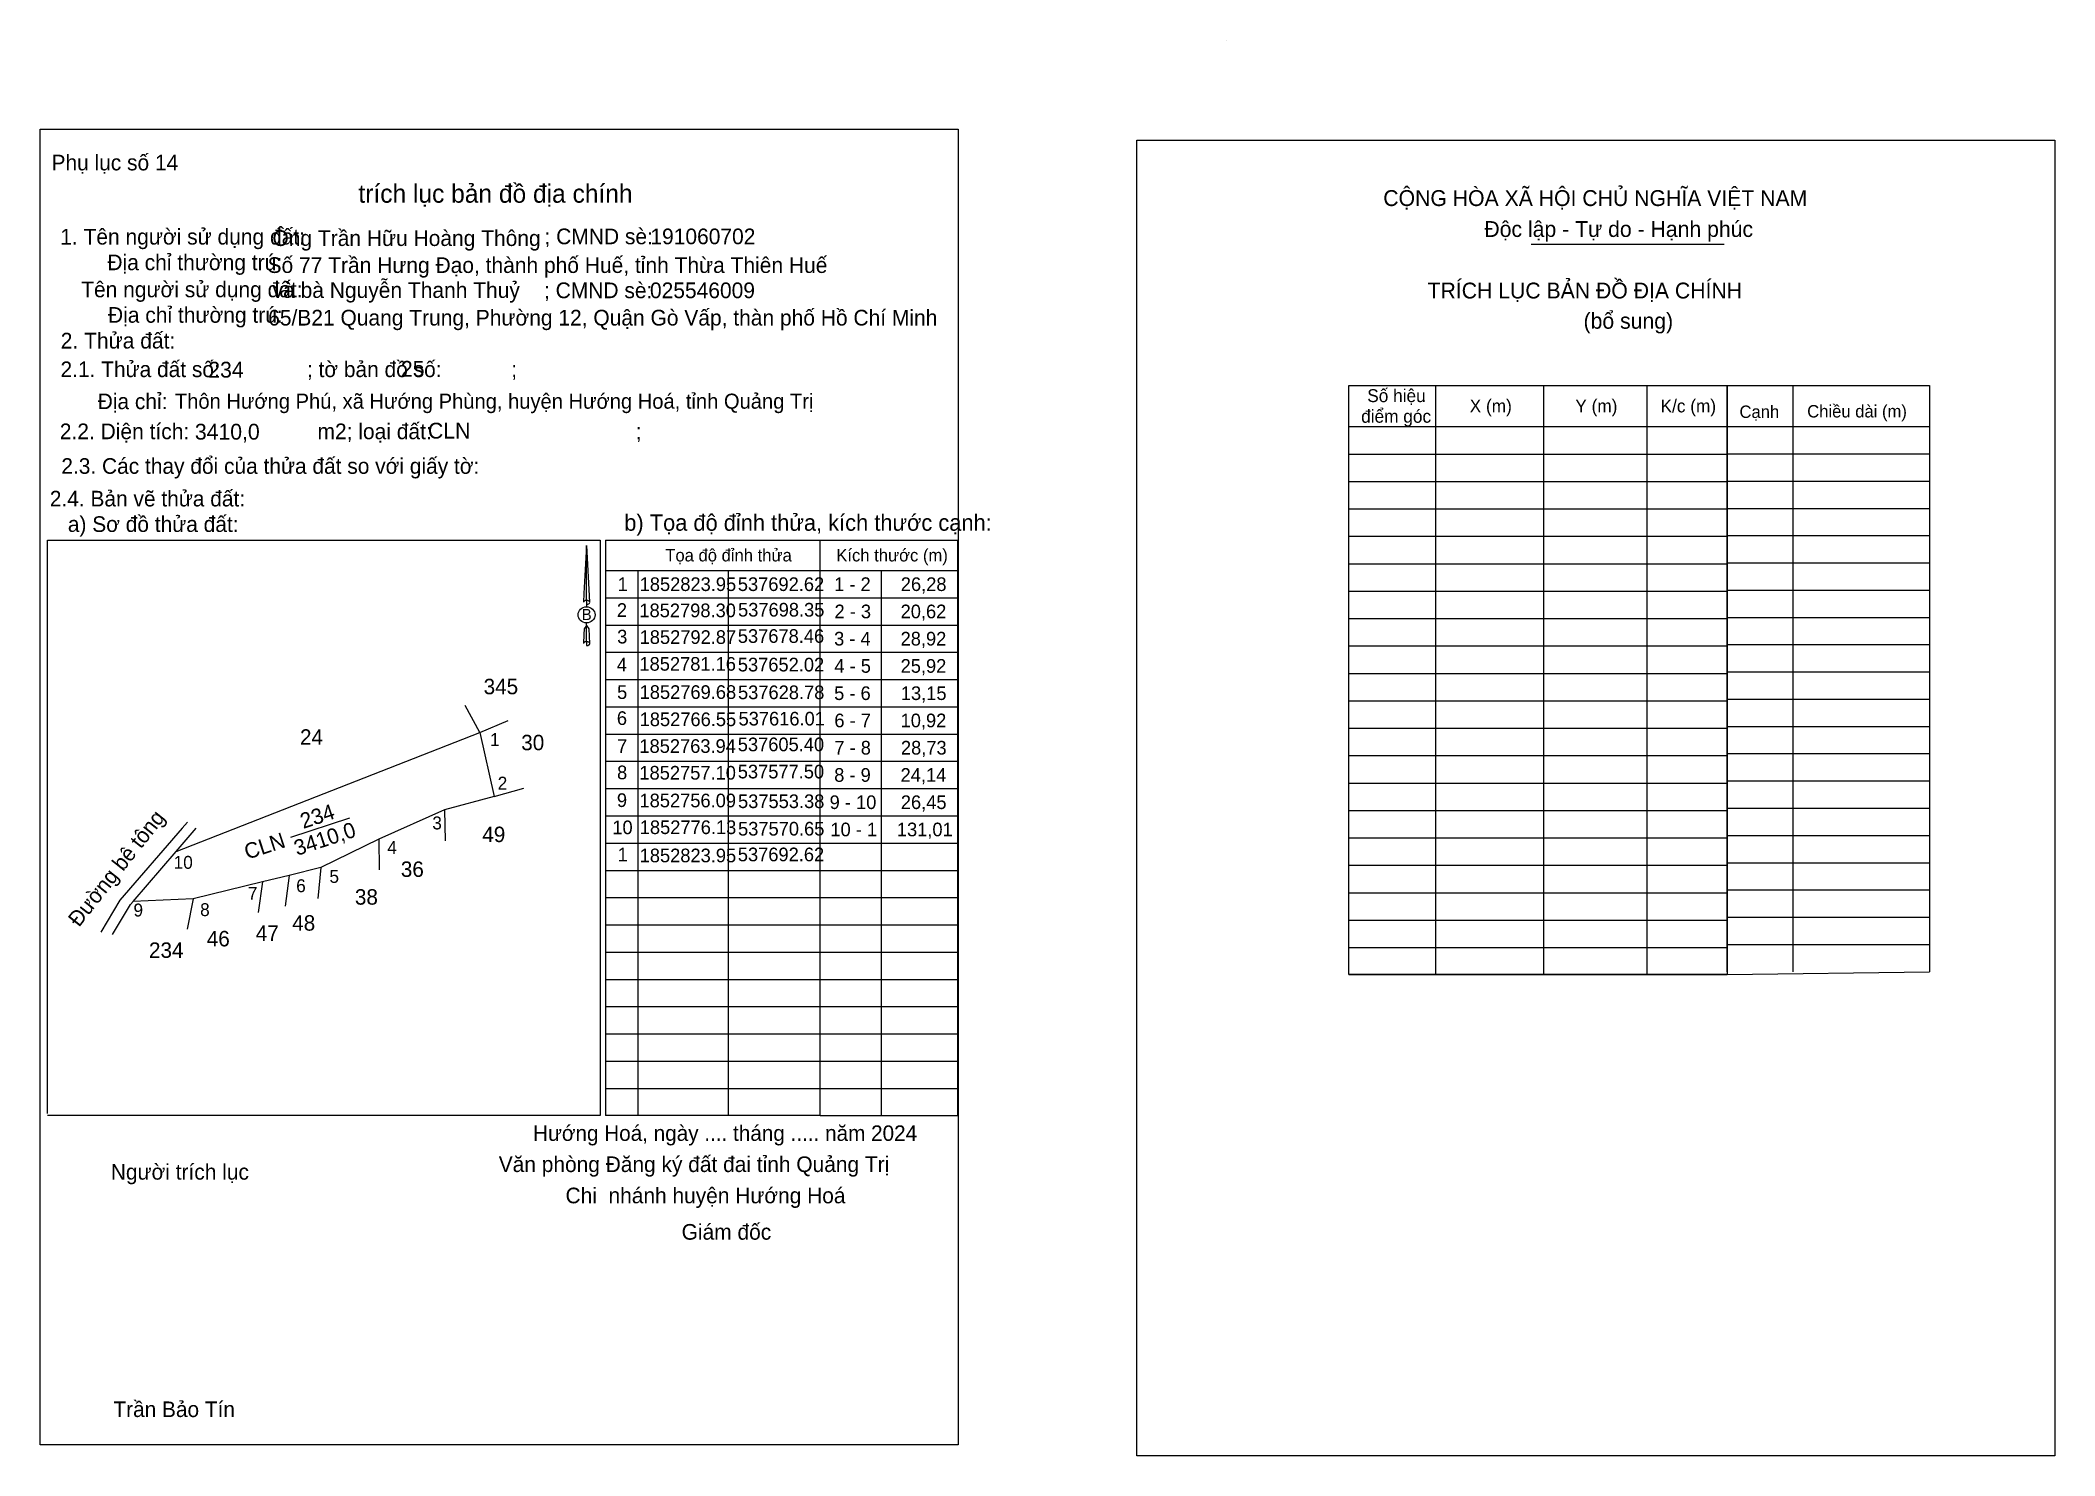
# Model space of a CAD drawing. Extents: x 537516 to 538325, y 1852533 to 1853102.
import ezdxf

# ---------------------------------------------------------------- set-up
doc = ezdxf.new("R2010")
doc.units = 0
for name, color, linetype in [('Level 1', 7, 'Continuous'), ('Level 10', 7, 'Continuous'), ('Level 13', 7, 'Continuous'), ('Level 27', 7, 'Continuous'), ('Level 3', 7, 'Continuous'), ('Level 36', 7, 'Continuous'), ('Level 40', 7, 'Continuous'), ('Level 42', 7, 'Continuous'), ('Level 52', 7, 'Continuous'), ('Level 53', 7, 'Continuous'), ('Level 6', 7, 'Continuous'), ('Level 63', 7, 'Continuous'), ('Level 9', 7, 'Continuous')]:
    doc.layers.add(name, color=color, linetype=linetype)

msp = doc.modelspace()

# ---------------------------------------------------------------- linework, layer by layer
at = {"layer": 'Level 1'}
for p, q in [((537992.65, 1853102.13), (537992.65, 1853102.13)), ((538114.89, 1853020.15), (538192.37, 1853020.15)), ((538219.86, 1852963.47), (538219.86, 1852727.87)), ((538193.57, 1852946.9), (538274.8, 1852946.9)), ((538193.57, 1852935.95), (538274.8, 1852935.95)), ((538193.57, 1852925), (538274.8, 1852925)), ((538193.57, 1852914.04), (538274.8, 1852914.04)), ((537829.33, 1852670.02), (537829.33, 1852901.28)), ((537829.33, 1852901.28), (537884.52, 1852901.28)), ((537884.52, 1852901.28), (537884.52, 1852670.02)), ((538193.57, 1852903.09), (538274.8, 1852903.09)), ((537743.37, 1852889.05), (537884.52, 1852889.05)), ((537853.86, 1852889.05), (537853.86, 1852670.02)), ((538193.57, 1852892.14), (538274.8, 1852892.14)), ((537743.08, 1852878.1), (537884.52, 1852878.1)), ((538193.57, 1852881.19), (538274.8, 1852881.19)), ((538193.57, 1852870.24), (538274.8, 1852870.24)), ((537743.08, 1852867.15), (537884.52, 1852867.15)), ((537743.08, 1852856.2), (537884.52, 1852856.2)), ((538193.57, 1852859.29), (538274.8, 1852859.29)), ((537743.08, 1852845.24), (537884.52, 1852845.24)), ((538193.57, 1852848.33), (538274.8, 1852848.33)), ((538193.57, 1852837.38), (538274.8, 1852837.38)), ((537743.08, 1852834.29), (537884.52, 1852834.29)), ((537743.08, 1852823.34), (537884.52, 1852823.34)), ((538193.57, 1852826.43), (538274.8, 1852826.43)), ((537743.08, 1852812.39), (537884.52, 1852812.39)), ((538193.57, 1852815.48), (538274.8, 1852815.48)), ((538193.57, 1852804.53), (538274.8, 1852804.53)), ((537743.08, 1852801.44), (537884.52, 1852801.44)), ((537743.08, 1852790.49), (537884.52, 1852790.49)), ((538193.57, 1852793.58), (538274.8, 1852793.58)), ((537743.08, 1852779.53), (537884.52, 1852779.53)), ((538193.57, 1852782.62), (538274.8, 1852782.62)), ((538193.57, 1852771.67), (538274.8, 1852771.67)), ((537743.08, 1852768.58), (537884.52, 1852768.58)), ((537743.08, 1852757.63), (537884.52, 1852757.63)), ((538193.57, 1852760.72), (538274.8, 1852760.72)), ((538193.57, 1852749.77), (538274.8, 1852749.77)), ((537743.08, 1852746.68), (537884.52, 1852746.68)), ((537743.08, 1852735.73), (537884.52, 1852735.73)), ((538193.57, 1852738.82), (538274.8, 1852738.82)), ((537743.08, 1852724.78), (537884.52, 1852724.78)), ((538193.57, 1852726.67), (538274.8, 1852727.87)), ((537743.08, 1852713.82), (537884.52, 1852713.82)), ((537743.08, 1852702.87), (537884.52, 1852702.87)), ((537743.08, 1852691.92), (537884.52, 1852691.92)), ((537743.08, 1852680.97), (537884.52, 1852680.97)), ((537829.33, 1852670.02), (537884.52, 1852670.02))]:
    msp.add_line(p, q, dxfattribs=at)
msp.add_lwpolyline([(538193.57, 1852727.87), (538193.57, 1852963.47), (538274.8, 1852963.47), (538274.8, 1852727.87)], dxfattribs=at)
at = {"layer": 'Level 10'}
msp.add_lwpolyline([(537577.5, 1852757.1), (537553.38, 1852756.09), (537570.65, 1852776.13), (537692.62, 1852823.95), (537698.35, 1852798.3), (537678.46, 1852792.87), (537652.02, 1852781.16), (537628.78, 1852769.68), (537616.01, 1852766.55), (537605.4, 1852763.94)], close=True, dxfattribs=at)
at = {"layer": 'Level 13'}
for points in [[(537516.11, 1853066.37), (537884.72, 1853066.37), (537884.72, 1852537.73), (537516.11, 1852537.73)], [(537956.48, 1853062), (538325.09, 1853062), (538325.09, 1852533.36), (537956.48, 1852533.36)]]:
    msp.add_lwpolyline(points, close=True, dxfattribs=at)
for points in [[(537575.16, 1852787.98), (537573.07, 1852785.5), (537548, 1852756.54), (537540.42, 1852743.81)], [(537545.12, 1852742.79), (537552.31, 1852754.85), (537553.38, 1852756.09)]]:
    msp.add_lwpolyline(points, dxfattribs=at)
at = {"layer": 'Level 27'}
for p, q in [((537692.62, 1852823.95), (537686.73, 1852834.89)), ((537692.62, 1852823.95), (537704.04, 1852828.84)), ((537698.35, 1852798.3), (537710.32, 1852801.62)), ((537678.46, 1852792.87), (537678.72, 1852780.45)), ((537570.65, 1852776.13), (537578.76, 1852785.55)), ((537652.02, 1852781.16), (537652.19, 1852768.74)), ((537605.4, 1852763.94), (537603.61, 1852751.65)), ((537616.01, 1852766.55), (537614.4, 1852754.23)), ((537628.78, 1852769.68), (537627.53, 1852757.32)), ((537577.5, 1852757.1), (537575.03, 1852744.92))]:
    msp.add_line(p, q, dxfattribs=at)
at = {"layer": 'Level 3'}
for p, q in [((537992.66, 1853102.13), (537992.66, 1853102.13)), ((537518.94, 1852901.28), (537741.01, 1852901.28)), ((537518.94, 1852670.84), (537518.94, 1852901.28)), ((537741.01, 1852901.28), (537741.01, 1852670.02)), ((537743.08, 1852901.28), (537743.08, 1852670.02)), ((537743.08, 1852901.28), (537829.33, 1852901.28)), ((537756.11, 1852889.05), (537756.11, 1852670.02)), ((537792.36, 1852889.05), (537792.36, 1852670.02)), ((537741.01, 1852670.02), (537518.94, 1852670.02)), ((537829.33, 1852670.02), (537743.08, 1852670.02))]:
    msp.add_line(p, q, dxfattribs=at)
at = {"layer": 'Level 40'}
for p, q in [((537735.49, 1852899.15), (537734.44, 1852879.86)), ((537735.49, 1852899.15), (537736.65, 1852876.28)), ((537735.49, 1852899.15), (537736.65, 1852876.28)), ((537735.49, 1852877.05), (537735.49, 1852899.15)), ((537735.49, 1852899.15), (537736.65, 1852876.28)), ((537734.44, 1852879.86), (537734.2, 1852876.28)), ((537735.49, 1852877.05), (537735.49, 1852876.21)), ((537735.49, 1852876.21), (537735.49, 1852875.54)), ((537735.49, 1852875.54), (537735.49, 1852874.66)), ((537735.49, 1852875.54), (537735.49, 1852874.66)), ((537735.49, 1852875.54), (537735.49, 1852874.66)), ((537736.65, 1852876.28), (537736.65, 1852876.28)), ((537734.44, 1852863.37), (537734.2, 1852859.75)), ((537734.51, 1852865.68), (537734.44, 1852863.37)), ((537735.49, 1852866.98), (537734.51, 1852865.68)), ((537735.49, 1852866.98), (537735.49, 1852868)), ((537735.49, 1852866.98), (537735.49, 1852868)), ((537735.49, 1852866.98), (537735.49, 1852868)), ((537735.49, 1852866.98), (537736.41, 1852865.68)), ((537735.49, 1852866.98), (537736.41, 1852865.68)), ((537735.49, 1852866.98), (537736.41, 1852865.68)), ((537735.49, 1852860.53), (537735.49, 1852866.98)), ((537735.49, 1852860.53), (537735.49, 1852859.61)), ((537736.41, 1852865.68), (537736.65, 1852859.75)), ((537736.41, 1852865.68), (537736.65, 1852859.75)), ((537736.41, 1852865.68), (537736.65, 1852859.75)), ((537735.49, 1852859.61), (537735.49, 1852858.98)), ((537736.65, 1852859.75), (537736.65, 1852859.75))]:
    msp.add_line(p, q, dxfattribs=at)
for centre, start_param, end_param in [((537735.5, 1852876.25), 1.570796, 3.074452), ((537735.5, 1852876.25), 0.067141, 1.570796), ((537735.5, 1852876.25), 4.712389, 6.283185), ((537735.5, 1852859.69), 1.570796, 2.491069), ((537735.5, 1852859.69), 0.067141, 1.570796), ((537735.5, 1852859.69), 2.491069, 3.074278), ((537735.5, 1852859.69), 4.712389, 6.283185)]:
    msp.add_ellipse(centre, major_axis=(1.25, 0), ratio=0.614131, start_param=start_param, end_param=end_param, dxfattribs=at)
msp.add_ellipse((537735.5, 1852871.25), major_axis=(3.4, 0), ratio=0.952727, dxfattribs=at)
at = {"layer": 'Level 53'}
for p, q in [((537516.1, 1853066.38), (537516.1, 1853066.38)), ((537884.71, 1852537.74), (537884.71, 1852537.74))]:
    msp.add_line(p, q, dxfattribs=at)
at = {"layer": 'Level 63'}
for p, q in [((538076.36, 1852963.47), (538076.36, 1852726.67)), ((538119.85, 1852963.47), (538119.85, 1852726.67)), ((538161.27, 1852963.47), (538161.27, 1852726.67)), ((538041.56, 1852946.9), (538193.57, 1852946.9)), ((538041.56, 1852935.88), (538193.57, 1852935.88)), ((538041.56, 1852924.86), (538193.57, 1852924.86)), ((538041.56, 1852913.85), (538193.57, 1852913.85)), ((538041.56, 1852902.83), (538193.57, 1852902.83)), ((538041.56, 1852891.81), (538193.57, 1852891.81)), ((538041.56, 1852880.79), (538193.57, 1852880.79)), ((538041.56, 1852869.78), (538193.57, 1852869.78)), ((538041.56, 1852858.76), (538193.57, 1852858.76)), ((538041.56, 1852847.74), (538193.57, 1852847.74)), ((538041.56, 1852836.72), (538193.57, 1852836.72)), ((538041.56, 1852825.71), (538193.57, 1852825.71)), ((538041.56, 1852814.69), (538193.57, 1852814.69)), ((538041.56, 1852803.67), (538193.57, 1852803.67)), ((538041.56, 1852792.65), (538193.57, 1852792.65)), ((538041.56, 1852781.64), (538193.57, 1852781.64)), ((538041.56, 1852770.62), (538193.57, 1852770.62)), ((538041.56, 1852759.6), (538193.57, 1852759.6)), ((538041.56, 1852748.58), (538193.57, 1852748.58)), ((538041.56, 1852737.63), (538193.57, 1852737.63)), ((538041.56, 1852726.67), (538193.57, 1852726.67))]:
    msp.add_line(p, q, dxfattribs=at)
msp.add_lwpolyline([(538041.56, 1852963.47), (538193.57, 1852963.47), (538193.57, 1852726.67), (538041.56, 1852726.67)], close=True, dxfattribs=at)
at = {"layer": 'Level 9'}
msp.add_line((537616.76, 1852781.86), (537640.48, 1852789.62), dxfattribs=at)

# ---------------------------------------------------------------- texts
at = {"layer": 'Level 1'}
for s, height, p in [('Phụ lục số 14', 6.2793, (537520.61, 1853049.85)), ('CỘNG HÒA XÃ HỘI CHỦ NGHĨA VIỆT NAM', 6.3668, (538055.44, 1853035.53)), ('1. Tên người sử dụng đất:', 6.3, (537524.11, 1853020.05)), ('Ông Trần Hữu Hoàng Thông', 6.3, (537609.33, 1853019.47)), ('; CMND sè:', 6.3, (537718.6, 1853020.17)), ('191060702', 6.3, (537761.12, 1853020.17)), ('Độc lập - Tự do - Hạnh phúc', 6.3668, (538096.04, 1853023.1)), ('Địa chỉ thường trú:', 6.3, (537543.05, 1853009.74)), (' Tên người sử dụng đất:', 6.3, (537530.19, 1852998.87)), ('và bà Nguyễn Thanh Thuỷ', 6.3, (537609.41, 1852998.6)), ('TRÍCH LỤC BẢN ĐỒ ĐỊA CHÍNH', 6.3668, (538073.23, 1852998.38)), ('; CMND sè:', 6.3, (537718.39, 1852998.5)), ('025546009', 6.3, (537760.95, 1852998.5)), ('Địa chỉ thường trú:', 6.3, (537543.3, 1852988.62)), ('(bổ sung)', 6.367, (538135.87, 1852986.22)), ('2. Thửa đất:', 6.3148, (537524.3, 1852978.27)), ('2.1. Thửa đất số:               ; tờ bản đồ số:            ;', 6.2793, (537524.22, 1852966.78)), ('Địa chỉ:', 6.279, (537539.17, 1852953.9)), ('Cạnh', 4.987, (538198.5, 1852950.37)), ('Chiều dài (m)', 4.9872, (538225.7, 1852950.56)), ('2.2. Diện tích:                      m2; loại đất:                                   ;', 6.3012, (537523.93, 1852941.83)), ('2.3. Các thay đổi của thửa đất so với giấy tờ:', 6.2793, (537524.55, 1852927.92)), ('2.4. Bản vẽ thửa đất: ', 6.2793, (537519.92, 1852914.81)), ('a) Sơ đồ thửa đất: ', 6.2793, (537527.17, 1852904.57)), ('Tọa độ đỉnh thửa', 4.9872, (537767.1, 1852892.71)), ('Kích thước (m)', 4.9872, (537835.79, 1852892.71)), ('Hướng Hoá, ngày .... tháng ..... năm 2024', 6.2146, (537714.01, 1852659.88)), ('Người trích lục', 6.2793, (537544.43, 1852644.3)), ('Văn phòng Đăng ký đất đai tỉnh Quảng Trị', 6.2793, (537700.22, 1852647.36)), (' Chi  nhánh huyện Hướng Hoá', 6.2793, (537724.71, 1852634.8)), (' Giám đốc', 6.29, (537771.32, 1852620.17)), ('Trần Bảo Tín', 6.2531, (537545.48, 1852548.91))]:
    msp.add_text(s, height=height, dxfattribs=at).set_placement(p)
at = {"layer": 'Level 10'}
msp.add_text('b) Tọa độ đỉnh thửa, kích thước cạnh:', height=6.555, dxfattribs=at).set_placement((537750.63, 1852905.04))
at = {"layer": 'Level 13'}
for s, p in [('3410,0', (537619.23, 1852774.38)), ('234', (537621.71, 1852785.22)), ('CLN', (537599.24, 1852772.85))]:
    msp.add_text(s, height=6.213, rotation=18.13405, dxfattribs=at).set_placement(p)
at = {"layer": 'Level 36'}
for s, p in [('345', (537694.15, 1852839.34)), ('24', (537620.4, 1852819.05)), ('30', (537709.25, 1852816.84)), ('49', (537693.61, 1852779.93)), ('36', (537660.89, 1852765.95)), ('38', (537642.45, 1852754.8)), ('48', (537617.27, 1852744.35)), ('234', (537559.75, 1852733.42)), ('46', (537582.96, 1852738.04)), ('47', (537602.63, 1852740.23))]:
    msp.add_text(s, height=6.213, dxfattribs=at).set_placement(p)
msp.add_text('Đường bê tông', height=6.2129, rotation=51.67606, dxfattribs=at).set_placement((537531.63, 1852745.48))
at = {"layer": 'Level 40'}
msp.add_text('B', height=4.45, dxfattribs=at).set_placement((537733.57, 1852869.16))
at = {"layer": 'Level 42'}
msp.add_text(' trích lục bản đồ địa chính', height=7.3669, dxfattribs=at).set_placement((537641.14, 1853036.85))
at = {"layer": 'Level 52'}
for s, height, p in [('1', 5.49, (537747.94, 1852880.83)), ('1852823.95', 5.486, (537756.81, 1852880.83)), ('537692.62', 5.486, (537796.23, 1852880.83)), ('1 - 2', 5.486, (537834.91, 1852880.83)), ('26,28', 5.486, (537861.68, 1852880.83)), ('2', 5.49, (537747.65, 1852870.43)), ('1852798.30', 5.486, (537756.7, 1852870.3)), ('537698.35', 5.486, (537796.32, 1852870.56)), ('2 - 3', 5.486, (537835.05, 1852869.88)), ('20,62', 5.486, (537861.6, 1852869.88)), ('3', 5.49, (537747.78, 1852859.75)), ('1852792.87', 5.486, (537756.8, 1852859.56)), ('537678.46', 5.486, (537796.23, 1852859.99)), ('3 - 4', 5.486, (537834.9, 1852858.93)), ('28,92', 5.486, (537861.6, 1852858.93)), ('4', 5.49, (537747.63, 1852848.49)), ('1852781.16', 5.486, (537756.72, 1852848.81)), ('537652.02', 5.486, (537796.23, 1852848.51)), ('4 - 5', 5.486, (537835, 1852847.98)), ('25,92', 5.486, (537861.6, 1852847.98)), ('5', 5.49, (537747.74, 1852837.46)), ('1852769.68', 5.486, (537756.8, 1852837.47)), ('537628.78', 5.486, (537796.31, 1852837.37)), ('5 - 6', 5.486, (537834.91, 1852837.03)), ('13,15', 5.486, (537861.69, 1852837.03)), ('6', 5.49, (537747.65, 1852827.01)), ('1852766.55', 5.486, (537756.81, 1852826.53)), ('537616.01', 5.486, (537796.52, 1852826.79)), ('6 - 7', 5.486, (537835, 1852826.07)), ('10,92', 5.486, (537861.6, 1852826.07)), ('7', 5.49, (537747.73, 1852815.75)), ('1852763.94', 5.486, (537756.7, 1852815.79)), ('537605.40', 5.486, (537796.21, 1852816.45)), ('7 - 8', 5.486, (537835, 1852815.12)), ('28,73', 5.486, (537861.73, 1852815.12)), ('8', 5.49, (537747.73, 1852805.18)), ('1852757.10', 5.486, (537756.7, 1852805.05)), ('537577.50', 5.486, (537796.21, 1852805.53)), ('8 - 9', 5.486, (537834.94, 1852804.17)), ('24,14', 5.486, (537861.59, 1852804.17)), ('9', 5.49, (537747.67, 1852794.04)), ('1852756.09', 5.486, (537756.74, 1852793.91)), ('537553.38', 5.486, (537796.31, 1852793.6)), ('9 - 10', 5.486, (537833.1, 1852793.22)), ('26,45', 5.486, (537861.69, 1852793.22)), ('10', 5.486, (537745.83, 1852783.12)), ('1852776.13', 5.486, (537756.85, 1852783.16)), ('537570.65', 5.486, (537796.32, 1852782.57)), ('10 - 1', 5.486, (537833.41, 1852782.27)), ('131,01', 5.486, (537860.1, 1852782.27)), ('1', 5.49, (537747.94, 1852772.21)), ('1852823.95', 5.486, (537756.81, 1852771.82)), ('537692.62', 5.486, (537796.23, 1852772.23))]:
    msp.add_text(s, height=height, dxfattribs=at).set_placement(p)
at = {"layer": 'Level 6'}
for s, height, p in [('Số 77 Trần Hưng Đạo, thành phố Huế, tỉnh Thừa Thiên Huế', 6.3, (537607.37, 1853008.63)), ('65/B21 Quang Trung, Phường 12, Quận Gò Vấp, thàn phố Hồ Chí Minh', 6.3, (537607.62, 1852987.51)), ('234', 6.365, (537583.57, 1852966.58)), ('25', 6.365, (537660.93, 1852966.92)), ('Thôn Hướng Phú, xã Hướng Phùng, huyện Hướng Hoá, tỉnh Quảng Trị', 6.0467, (537570.16, 1852954.08)), ('3410,0', 6.365, (537578.19, 1852941.66)), ('CLN', 6.365, (537671.79, 1852942.08)), ('.', 5.14, (537666.88, 1852928.11))]:
    msp.add_text(s, height=height, dxfattribs=at).set_placement(p)
at = {"layer": 'Level 63'}
for s, p in [('Số hiệu', (538049, 1852956.74)), ('X (m)', (538090.15, 1852952.6)), ('Y (m)', (538132.56, 1852952.6)), ('K/c (m)', (538166.8, 1852952.6)), ('điểm góc', (538046.56, 1852948.45))]:
    msp.add_text(s, height=5.177, dxfattribs=at).set_placement(p)
at = {"layer": 'Level 9'}
for s, height, p in [('1', 5.18, (537696.71, 1852818.53)), ('2', 5.18, (537699.79, 1852801.04)), ('3', 5.18, (537673.53, 1852785.04)), ('4', 5.18, (537655.47, 1852775.22)), ('10', 5.177, (537569.65, 1852769.2)), ('6', 5.18, (537618.87, 1852759.81)), ('5', 5.18, (537632.22, 1852763.55)), ('9', 5.18, (537553.52, 1852750.04)), ('8', 5.18, (537580.29, 1852750.21)), ('7', 5.18, (537599.48, 1852756.76))]:
    msp.add_text(s, height=height, dxfattribs=at).set_placement(p)

doc.saveas('drawing.dxf')
